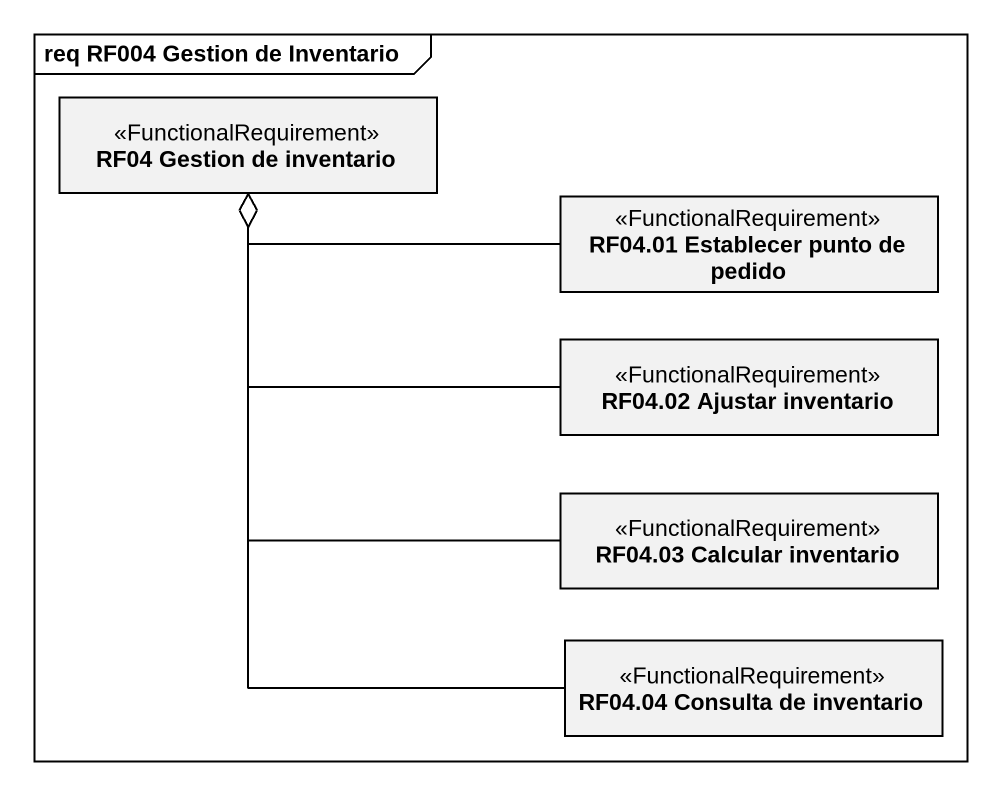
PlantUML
@startuml
mainframe req RF004 Gestion de Inventario
hide circle
hide empty members
class "RF04 Gestion de inventario" as RF04_Gestion_de_inventario <<FunctionalRequirement>>
class "RF04.01 Establecer punto de pedido" as RF04_01_Establecer_punto_de <<FunctionalRequirement>>
class "RF04.02 Ajustar inventario" as RF04_02_Ajustar_inventario <<FunctionalRequirement>>
class "RF04.03 Calcular inventario" as RF04_03_Calcular_inventario <<FunctionalRequirement>>
class "RF04.04 Consulta de inventario" as RF04_04_Consulta_de <<FunctionalRequirement>>
RF04_01_Establecer_punto_de -left-o RF04_Gestion_de_inventario
RF04_02_Ajustar_inventario -left-o RF04_Gestion_de_inventario
RF04_03_Calcular_inventario -up-o RF04_Gestion_de_inventario
RF04_04_Consulta_de -up-o RF04_Gestion_de_inventario
@enduml
